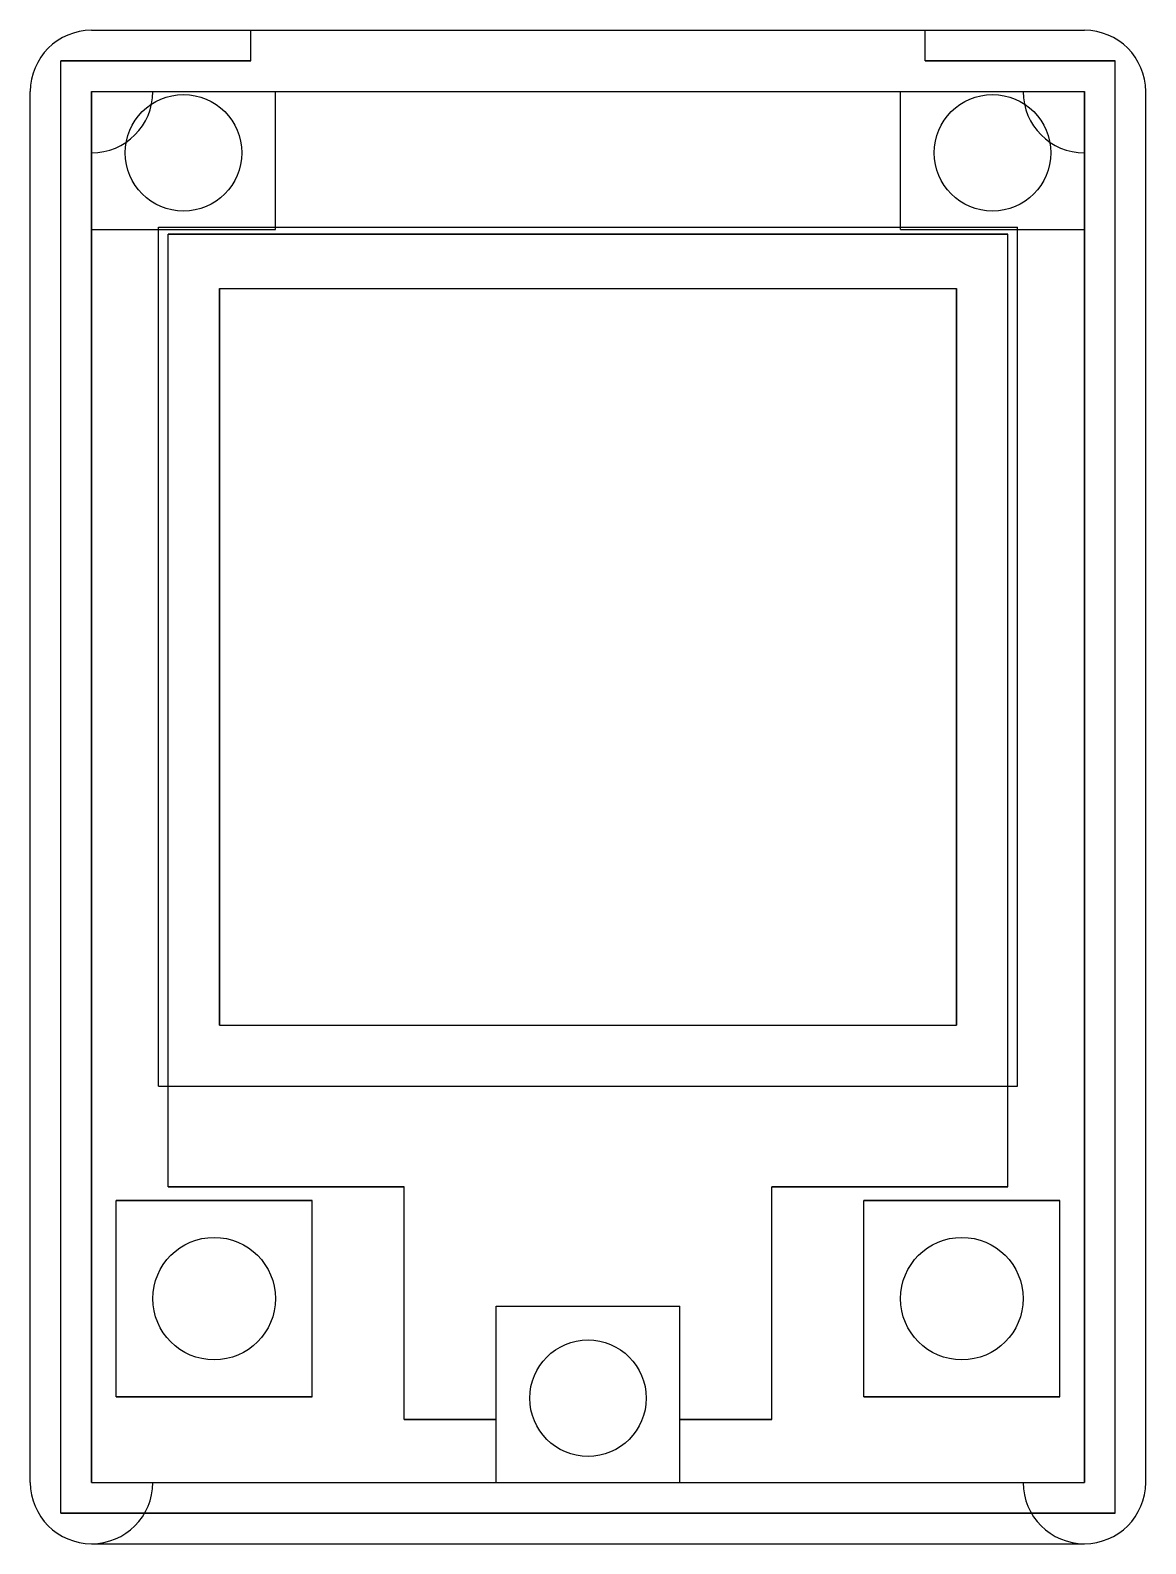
# Model space of a CAD drawing. Header units: millimetres. Extents: x -18.2 to 18.2, y -24.7 to 24.7.
import ezdxf

# ---------------------------------------------------------------- set-up
doc = ezdxf.new("R2010")
doc.units = ezdxf.units.MM

msp = doc.modelspace()

# ---------------------------------------------------------------- linework, layer by layer
for p, q in [((-16.2, 24.7, -2.5), (-11, 24.7, -2.5)), ((-16.2, 24.7, 4.5), (16.2, 24.7, 4.5)), ((-16.2, 24.7, -2.5), (-16.2, 24.7, 4.5)), ((-11, 24.7, -1), (11, 24.7, -1)), ((-11, 23.7, -1), (-11, 24.7, -1)), ((-11, 23.7, -2.5), (-11, 24.7, -2.5)), ((-11, 24.7, -1), (-11, 24.7, -2.5)), ((11, 23.7, -1), (11, 24.7, -1)), ((11, 23.7, -2.5), (11, 24.7, -2.5)), ((11, 24.7, -2.5), (16.2, 24.7, -2.5)), ((11, 24.7, -1), (11, 24.7, -2.5)), ((16.2, 24.7, -2.5), (16.2, 24.7, 4.5)), ((-17.2, -23.7, -1), (-17.2, 23.7, -1)), ((-17.2, 23.7, -1), (-11, 23.7, -1)), ((-17.2, 23.7, -2.5), (-17.2, 23.7, -1)), ((-17.2, -23.7, -2.5), (-17.2, 23.7, -2.5)), ((-11, 23.7, -2.5), (-17.2, 23.7, -2.5)), ((-11, 23.7, -2.5), (-11, 23.7, -1)), ((11, 23.7, -1), (17.2, 23.7, -1)), ((11, 23.7, -2.5), (11, 23.7, -1)), ((17.2, 23.7, -2.5), (11, 23.7, -2.5)), ((17.2, -23.7, -1), (17.2, 23.7, -1)), ((17.2, 23.7, -2.5), (17.2, 23.7, -1)), ((17.2, -23.7, -2.5), (17.2, 23.7, -2.5)), ((-18.2, -22.7, -2.5), (-18.2, 22.7, -2.5)), ((-18.2, 22.7, -2.5), (-18.2, 22.7, 4.5)), ((-18.2, -22.7, 4.5), (-18.2, 22.7, 4.5)), ((-16.2, 22.7, 1), (-10.2, 22.7, 1)), ((-16.2, 22.7, -1), (-16.2, 22.7, 1)), ((-16.2, 22.7, -1), (16.2, 22.7, -1)), ((-16.2, 18.2, 1), (-16.2, 22.7, 1)), ((-16.2, 22.7, -1), (-16.2, -22.7, -1)), ((-16.2, 22.7, 6.5), (16.2, 22.7, 6.5)), ((-16.2, -22.7, 6.5), (-16.2, 22.7, 6.5)), ((-10.2, 22.7, 3), (10.2, 22.7, 3)), ((-10.2, 18.2, 3), (-10.2, 22.7, 3)), ((-10.2, 22.7, 3), (-10.2, 22.7, 1)), ((-10.2, 18.2, 1), (-10.2, 22.7, 1)), ((10.2, 18.2, 3), (10.2, 22.7, 3)), ((10.2, 22.7, 3), (10.2, 22.7, 1)), ((10.2, 18.2, 1), (10.2, 22.7, 1)), ((10.2, 22.7, 1), (16.2, 22.7, 1)), ((16.2, 22.7, -1), (16.2, 22.7, 1)), ((16.2, 18.2, 1), (16.2, 22.7, 1)), ((16.2, 22.7, -1), (16.2, -22.7, -1)), ((16.2, -22.7, 6.5), (16.2, 22.7, 6.5)), ((18.2, -22.7, -2.5), (18.2, 22.7, -2.5)), ((18.2, 22.7, -2.5), (18.2, 22.7, 4.5)), ((18.2, -22.7, 4.5), (18.2, 22.7, 4.5)), ((-11.3, 20.7, 1), (-11.3, 20.7, 4)), ((15.1, 20.7, 1), (15.1, 20.7, 4)), ((-16.2, -22.7, 3), (-16.2, 18.2, 3)), ((-16.2, 18.2, 3), (-10.2, 18.2, 3)), ((-16.2, 18.2, 1), (-16.2, 18.2, 3)), ((-16.2, 18.2, 1), (-10.2, 18.2, 1)), ((-14.02, -9.77, 5.5), (-14.02, 18.27, 5.5)), ((-14.02, 18.27, 5.5), (14.02, 18.27, 5.5)), ((-14.02, -9.77, 6.5), (-14.02, 18.27, 6.5)), ((-14.02, 18.27, 6.5), (14.02, 18.27, 6.5)), ((-14.02, 18.27, 5.5), (-14.02, 18.27, 6.5)), ((13.7, 18.05, 3), (-13.7, 18.05, 3)), ((-13.7, -13.05, 3), (-13.7, 18.05, 3)), ((-13.7, 18.05, 4), (13.7, 18.05, 4)), ((-13.7, 18.05, 3), (-13.7, 18.05, 4)), ((-13.7, -13.05, 4), (-13.7, 18.05, 4)), ((-10.2, 18.2, 1), (-10.2, 18.2, 3)), ((10.2, 18.2, 1), (10.2, 18.2, 3)), ((10.2, 18.2, 3), (16.2, 18.2, 3)), ((10.2, 18.2, 1), (16.2, 18.2, 1)), ((13.7, -13.05, 3), (13.7, 18.05, 3)), ((13.7, -13.05, 4), (13.7, 18.05, 4)), ((13.7, 18.05, 3), (13.7, 18.05, 4)), ((14.02, -9.77, 5.5), (14.02, 18.27, 5.5)), ((14.02, -9.77, 6.5), (14.02, 18.27, 6.5)), ((14.02, 18.27, 5.5), (14.02, 18.27, 6.5)), ((16.2, -22.7, 3), (16.2, 18.2, 3)), ((16.2, 18.2, 1), (16.2, 18.2, 3)), ((-12.02, 16.27, 4), (12.02, 16.27, 4)), ((-12.02, -7.77, 4), (-12.02, 16.27, 4)), ((-12.02, 16.27, 5.5), (12.02, 16.27, 5.5)), ((-12.02, 16.27, 4), (-12.02, 16.27, 5.5)), ((-12.02, 16.27, 5.5), (-12.02, -7.77, 5.5)), ((12.02, -7.77, 4), (12.02, 16.27, 4)), ((12.02, 16.27, 4), (12.02, 16.27, 5.5)), ((12.02, 16.27, 5.5), (12.02, -7.77, 5.5)), ((-12.02, -7.77, 4), (12.02, -7.77, 4)), ((-12.02, -7.77, 4), (-12.02, -7.77, 5.5)), ((-12.02, -7.77, 5.5), (12.02, -7.77, 5.5)), ((12.02, -7.77, 4), (12.02, -7.77, 5.5)), ((-14.02, -9.77, 5.5), (14.02, -9.77, 5.5)), ((-14.02, -9.77, 6.5), (14.02, -9.77, 6.5)), ((-14.02, -9.77, 5.5), (-14.02, -9.77, 6.5)), ((14.02, -9.77, 5.5), (14.02, -9.77, 6.5)), ((-6, -13.05, 3), (-13.7, -13.05, 3)), ((-13.7, -13.05, 3), (-13.7, -13.05, 4)), ((-13.7, -13.05, 4), (-6, -13.05, 4)), ((-6, -20.65, 3), (-6, -13.05, 3)), ((-6, -13.05, 4), (-6, -13.05, 3)), ((-6, -20.65, 4), (-6, -13.05, 4)), ((6, -20.65, 3), (6, -13.05, 3)), ((13.7, -13.05, 3), (6, -13.05, 3)), ((6, -20.65, 4), (6, -13.05, 4)), ((6, -13.05, 4), (6, -13.05, 3)), ((6, -13.05, 4), (13.7, -13.05, 4)), ((13.7, -13.05, 3), (13.7, -13.05, 4)), ((-15.4, -19.9, 3), (-15.4, -13.5, 3)), ((-9, -13.5, 3), (-15.4, -13.5, 3)), ((-15.4, -19.9, 5), (-15.4, -13.5, 5)), ((-15.4, -13.5, 3), (-15.4, -13.5, 5)), ((-15.4, -13.5, 5), (-9, -13.5, 5)), ((-9, -19.9, 3), (-9, -13.5, 3)), ((-9, -19.9, 5), (-9, -13.5, 5)), ((-9, -13.5, 3), (-9, -13.5, 5)), ((9, -19.9, 3), (9, -13.5, 3)), ((15.4, -13.5, 3), (9, -13.5, 3)), ((9, -19.9, 5), (9, -13.5, 5)), ((9, -13.5, 3), (9, -13.5, 5)), ((9, -13.5, 5), (15.4, -13.5, 5)), ((15.4, -19.9, 3), (15.4, -13.5, 3)), ((15.4, -19.9, 5), (15.4, -13.5, 5)), ((15.4, -13.5, 3), (15.4, -13.5, 5)), ((-10.2, -16.7, 5), (-10.2, -16.7, 6.5)), ((14.2, -16.7, 5), (14.2, -16.7, 6.5)), ((-3, -20.65, 4), (-3, -16.95, 4)), ((-3, -16.95, 1), (-3, -16.95, 4)), ((-3, -22.7, 1), (-3, -16.95, 1)), ((-3, -16.95, 1), (3, -16.95, 1)), ((-3, -16.95, 4), (3, -16.95, 4)), ((3, -20.65, 4), (3, -16.95, 4)), ((3, -16.95, 1), (3, -16.95, 4)), ((3, -22.7, 1), (3, -16.95, 1)), ((-9, -19.9, 3), (-15.4, -19.9, 3)), ((-15.4, -19.9, 5), (-9, -19.9, 5)), ((-15.4, -19.9, 3), (-15.4, -19.9, 5)), ((-9, -19.9, 3), (-9, -19.9, 5)), ((1.9, -19.95, 1), (1.9, -19.95, 4)), ((15.4, -19.9, 3), (9, -19.9, 3)), ((9, -19.9, 5), (15.4, -19.9, 5)), ((9, -19.9, 3), (9, -19.9, 5)), ((15.4, -19.9, 3), (15.4, -19.9, 5)), ((-3, -20.65, 3), (-6, -20.65, 3)), ((-6, -20.65, 3), (-6, -20.65, 4)), ((-6, -20.65, 4), (-3, -20.65, 4)), ((-3, -22.7, 3), (-3, -20.65, 3)), ((-3, -20.65, 4), (-3, -20.65, 3)), ((3, -22.7, 3), (3, -20.65, 3)), ((6, -20.65, 3), (3, -20.65, 3)), ((3, -20.65, 4), (3, -20.65, 3)), ((3, -20.65, 4), (6, -20.65, 4)), ((6, -20.65, 3), (6, -20.65, 4)), ((-18.2, -22.7, -2.5), (-18.2, -22.7, 4.5)), ((-16.2, -22.7, 3), (-3, -22.7, 3)), ((-16.2, -22.7, -1), (-16.2, -22.7, 3)), ((-16.2, -22.7, -1), (16.2, -22.7, -1)), ((-16.2, -22.7, 6.5), (16.2, -22.7, 6.5)), ((-3, -22.7, 1), (3, -22.7, 1)), ((-3, -22.7, 3), (-3, -22.7, 1)), ((3, -22.7, 3), (16.2, -22.7, 3)), ((3, -22.7, 3), (3, -22.7, 1)), ((16.2, -22.7, -1), (16.2, -22.7, 3)), ((18.2, -22.7, -2.5), (18.2, -22.7, 4.5)), ((-17.2, -23.7, -1), (17.2, -23.7, -1)), ((-17.2, -23.7, -2.5), (-17.2, -23.7, -1)), ((17.2, -23.7, -2.5), (-17.2, -23.7, -2.5)), ((17.2, -23.7, -2.5), (17.2, -23.7, -1)), ((-16.2, -24.7, -2.5), (16.2, -24.7, -2.5)), ((-16.2, -24.7, -2.5), (-16.2, -24.7, 4.5)), ((-16.2, -24.7, 4.5), (16.2, -24.7, 4.5)), ((16.2, -24.7, -2.5), (16.2, -24.7, 4.5))]:
    msp.add_line(p, q)
for centre, radius in [((-13.2, 20.7, 1), 1.9), ((-13.2, 20.7, 4), 1.9), ((13.2, 20.7, 1), 1.9), ((13.2, 20.7, 4), 1.9), ((-12.2, -16.7, 5), 2), ((-12.2, -16.7, 6.5), 2), ((12.2, -16.7, 5), 2), ((12.2, -16.7, 6.5), 2), ((0, -19.95, 1), 1.9), ((0, -19.95, 4), 1.9)]:
    msp.add_circle(centre, radius)
for centre, start, end in [((-16.2, 22.7, -2.5), 90, 180), ((-16.2, 22.7, 4.5), 90, 180), ((-16.2, 22.7, 4.5), -270, -180), ((16.2, 22.7, -2.5), 0, 90), ((16.2, 22.7, 4.5), 0, 90), ((16.2, 22.7, 4.5), 0, 90), ((-16.2, 22.7, 4.5), -90, 0), ((16.2, 22.7, 4.5), 180, 270), ((-16.2, -22.7, -2.5), 180, 270), ((-16.2, -22.7, 4.5), 180, 270), ((-16.2, -22.7, 4.5), -90, 0), ((-16.2, -22.7, 4.5), -90, 0), ((16.2, -22.7, 4.5), 180, 270), ((16.2, -22.7, -2.5), -90, 0), ((16.2, -22.7, 4.5), 270, 360), ((16.2, -22.7, 4.5), 270, 360)]:
    msp.add_arc(centre, 2, start, end)

doc.saveas('drawing.dxf')
